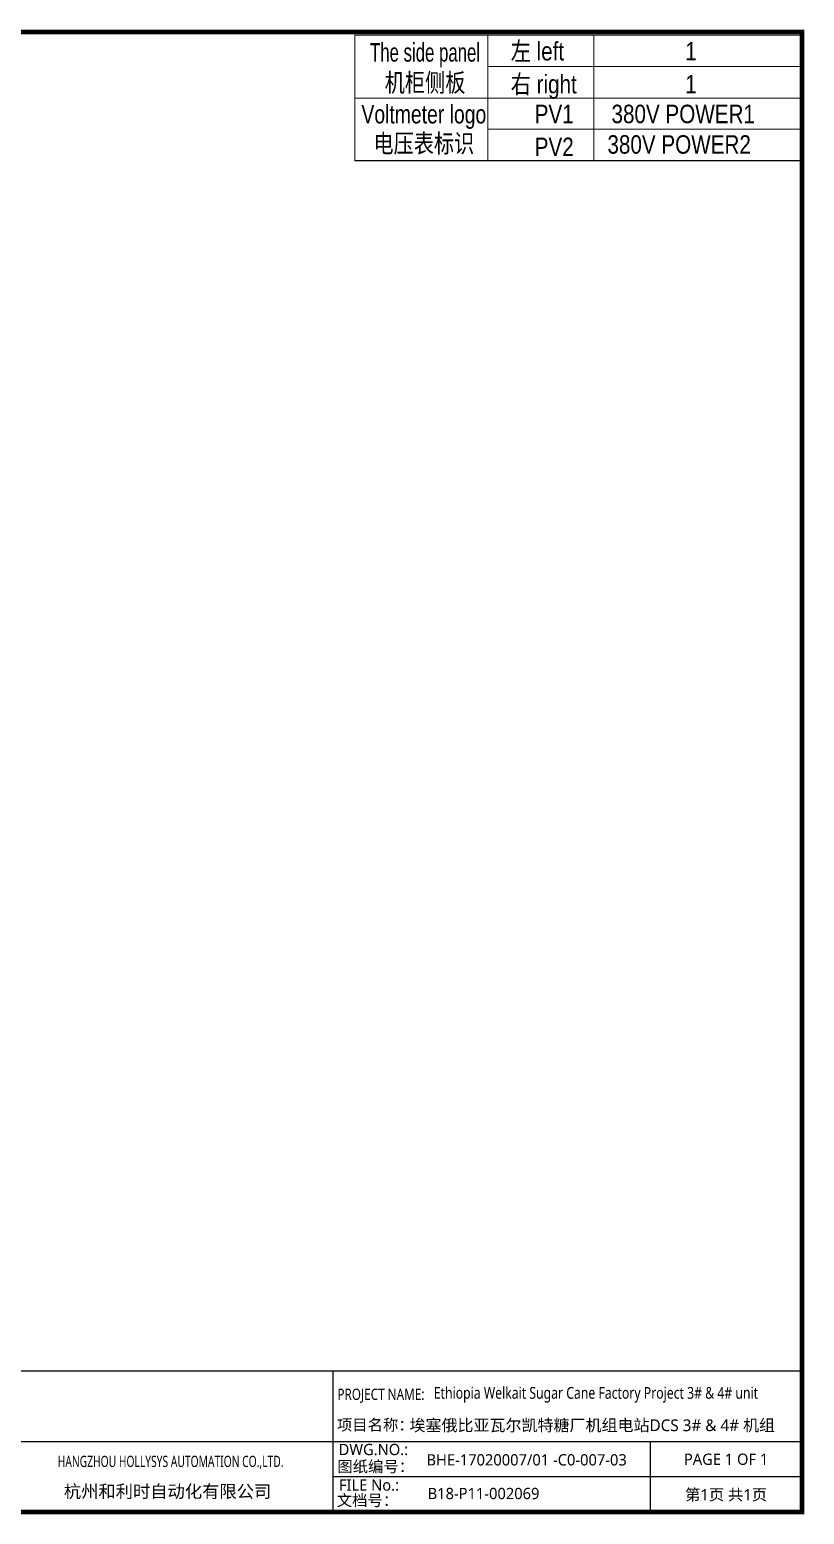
# Model space of a CAD drawing. Extents: x 81437 to 204847, y -54597 to -29444.
# Drawn here: x 88887 to 90538, y -41384 to -38223 of the extents above; entities that cross this region are included whole.
import ezdxf
from ezdxf.enums import TextEntityAlignment as Align
from ezdxf.lldxf.tags import DXFTag

# ---------------------------------------------------------------- set-up
doc = ezdxf.new("R2010")
doc.units = 0
doc.header["$LTSCALE"] = 100
doc.header["$MEASUREMENT"] = 0
doc.layers.add('t', color=1, linetype='Continuous')
doc.layers.add('细实线', color=7, linetype='Continuous', lineweight=20)
doc.styles.add('HZ', font='arial.ttf', dxfattribs={"width": 0.7})
doc.styles.get("Standard").update_dxf_attribs({"font": ''})
doc.styles.add('微软雅黑', font='')
doc.styles.get('Standard').set_extended_font_data('SimSun')
doc.styles.get('微软雅黑').set_extended_font_data('Microsoft YaHei')
tags = doc.linetypes.add('CENTER', pattern=[2, 1.25, -0.25, 0.25, -0.25]).pattern_tags.tags
tags[10:11] = [DXFTag(74, 4), DXFTag(75, 0), DXFTag(340, '0'), DXFTag(46, 1.0), DXFTag(50, 0.0), DXFTag(44, 0.0), DXFTag(45, 0.0)]
tags[8:9] = [DXFTag(74, 4), DXFTag(75, 0), DXFTag(340, '0'), DXFTag(46, 1.0), DXFTag(50, 0.0), DXFTag(44, 0.0), DXFTag(45, 0.0)]
tags[6:7] = [DXFTag(74, 4), DXFTag(75, 0), DXFTag(340, '0'), DXFTag(46, 1.0), DXFTag(50, 0.0), DXFTag(44, 0.0), DXFTag(45, 0.0)]
tags[4:5] = [DXFTag(74, 4), DXFTag(75, 0), DXFTag(340, '0'), DXFTag(46, 1.0), DXFTag(50, 0.0), DXFTag(44, 0.0), DXFTag(45, 0.0)]

# ---------------------------------------------------------------- blocks, each defined once
blk = doc.blocks.new('图框')
at = {"color": 7}
for p, q in [((3109.5, -2910.4), (3109.5, -3210.4)), ((2209.5, -3060.4), (3109.5, -3060.4)), ((3109.5, -3060.4), (4109.5, -3060.4)), ((3785.6, -3060.4), (3785.6, -3210.4)), ((4109.5, -3135.4), (3109.5, -3135.4))]:
    blk.add_line(p, q, dxfattribs=at)
at = {"color": 7, "const_width": 3}
blk.add_lwpolyline([(4109.5, -2910.4), (-6.2, -2910.4)], dxfattribs=at)
at = {"layer": 't', "color": 7, "const_width": 9.62}
blk.add_lwpolyline([(4109.5, -3210.4), (4109.5, -58.9), (-6.2, -58.9), (-6.2, -3210.4)], close=True, dxfattribs=at)
at = {"color": 7, "linetype": 'CENTER', "style": '微软雅黑'}
for s, height, p in [('项目名称：', 24, (3118.2, -3036.9)), ('图纸编号：', 24, (3119.1, -3125.5)), ('杭州和利时自动化有限公司', 27, (2536.4, -3180)), ('文档号：', 24, (3117.9, -3197.6))]:
    blk.add_text(s, height=height, dxfattribs=at).set_placement(p)
at = {"color": 7, "style": '微软雅黑', "flags": 8}
for tag, p, height in [('DWG.NAME:', (1375.5, -2969.2), 25), ('DWG.NO.:', (3122, -3089.3), 24), ('图纸编号', (3309.2, -3111.3), 24), ('FILENO.:', (3122.5, -3165), 24), ('文档号', (3311.6, -3183), 24)]:
    blk.add_attdef(tag, p, '', height=height, dxfattribs=at)
at = {"color": 7, "style": '微软雅黑', "width": 0.8, "flags": 8}
for tag, p, height in [('PROJECTNAME:', (3119.3, -2971.7), 24), ('PROJECT_NAME', (3324.7, -2969.2), 25)]:
    blk.add_attdef(tag, p, '', height=height, dxfattribs=at)
at = {"color": 7, "style": '微软雅黑', "flags": 8}
for tag, height, width, p in [('RENLIU', 24, 0.7, (692, -3009.2)), ('SHUFENWANG', 24, 0.7, (879.6, -3009.2)), ('FANGHOU', 24, 0.7, (1063.6, -3009.2)), ('DANDANLI', 24, 0.7, (1243.9, -3009.2)), ('#10STATIONONTROLCABINETCOVER', 30, 0.6, (1771.7, -3076)), ('HANGZHOUHOLLYSYSAUTOMATIONCO.,LTD.', 24, 0.7, (2763.9, -3104.6))]:
    blk.add_attdef(tag, text='', height=height, dxfattribs=dict(at, width=width)).set_placement(p, align=Align.MIDDLE)
for tag, p in [('图纸名称:', (1371.6, -3024.8)), ('项目名称', (3272.9, -3045.6))]:
    blk.add_attdef(tag, text='', height=25, dxfattribs=at).set_placement(p, align=Align.BOTTOM_LEFT)
at = {"color": 7, "flags": 8}
blk.add_attdef('A', text='', height=23, dxfattribs=at).set_placement((53.7, -3033.7), align=Align.MIDDLE)
at = {"color": 7, "style": '微软雅黑', "flags": 8}
for tag, height, p in [('设计时间', 23, (207.7, -3033.7)), ('刘仁', 23, (692, -3061.1)), ('王姝芬', 23, (879.6, -3061.1)), ('侯方', 23, (1063.6, -3061.1)), ('李丹丹', 23, (1243.9, -3061.1)), ('PAGEXOFX', 24, (3947.6, -3097.9)), ('REV.', 24, (53.2, -3121.9)), ('DATE', 24, (202.7, -3121.9)), ('DESCRIPTION', 24, (445.6, -3121.9)), ('PREPARED', 24, (692, -3121.9)), ('CHECKED', 24, (879.6, -3121.9)), ('SIGNED', 24, (1063.6, -3121.9)), ('APPROVED', 24, (1243.9, -3121.9)), ('图纸名称', 30, (1771.7, -3153.6)), ('第几页共几页', 24, (3947.6, -3172.9))]:
    blk.add_attdef(tag, text='', height=height, dxfattribs=at).set_placement(p, align=Align.MIDDLE)

msp = doc.modelspace()

# ---------------------------------------------------------------- linework, layer by layer
at = {"color": 0}
msp.add_line((90532.9, -38234.7), (89579.9, -38234.6), dxfattribs=at)
at = {"color": 7, "lineweight": 0}
for p, q in [((89863.5, -38300.9), (90532.9, -38300.8)), ((89579.8, -38368.2), (90532.7, -38368.2)), ((89863.3, -38434.4), (90532.7, -38434.4))]:
    msp.add_line(p, q, dxfattribs=at)
at = {"color": 7}
msp.add_line((90532.7, -38501.8), (89579.8, -38501.8), dxfattribs=at)
at = {"color": 7, "lineweight": 0}
for points in [[(89579.9, -38234.6), (89579.8, -38501.8)], [(89863.5, -38234.7), (89863.4, -38501.8)]]:
    msp.add_lwpolyline(points, dxfattribs=at)
at = {"layer": '细实线'}
msp.add_line((90089.2, -38234.7), (90089.2, -38501.8), dxfattribs=at)

# ---------------------------------------------------------------- block references
at = {"color": 1}
ref = msp.add_blockref('图框', (86423.4, -38168.5), dxfattribs=at)
ref.add_attrib('PROJECTNAME:', 'PROJECT NAME:', (89542.7, -41140.2), dxfattribs={"color": 7, "height": 24, "style": '微软雅黑', "width": 0.8})
ref.add_attrib('FILENO.:', 'FILE No.:', (89545.9, -41333.5), dxfattribs={"color": 7, "height": 24, "style": '微软雅黑'})
ref.add_attrib('DWG.NO.:', 'DWG.NO.:', (89545.4, -41257.8), dxfattribs={"color": 7, "height": 24, "style": '微软雅黑'})
ref.add_attrib('PAGEXOFX', 'PAGE 1 OF 1', dxfattribs={"color": 7, "height": 24, "style": '微软雅黑', "flags": 8}).set_placement((90371, -41266.5), align=Align.MIDDLE)
ref.add_attrib('PROJECT_NAME', 'Ethiopia Welkait Sugar Cane Factory Project 3# & 4# unit', (89748.1, -41137.7), dxfattribs={"color": 7, "height": 25, "style": '微软雅黑', "width": 0.8})
ref.add_attrib('项目名称', '埃塞俄比亚瓦尔凯特糖厂机组电站DCS 3# & 4# 机组', dxfattribs={"color": 7, "height": 25, "style": '微软雅黑'}).set_placement((89696.3, -41214.2), align=Align.BOTTOM_LEFT)
ref.add_attrib('HANGZHOUHOLLYSYSAUTOMATIONCO.,LTD.', 'HANGZHOU HOLLYSYS AUTOMATION CO.,LTD.', dxfattribs={"color": 7, "height": 24, "style": '微软雅黑', "width": 0.7}).set_placement((89187.3, -41273.1), align=Align.MIDDLE)
ref.add_attrib('文档号', 'B18-P11-002069', (89735, -41351.5), dxfattribs={"color": 7, "height": 24, "style": '微软雅黑', "flags": 8})
ref.add_attrib('图纸编号', 'BHE-17020007/01 -C0-007-03', (89732.6, -41279.8), dxfattribs={"color": 7, "height": 24, "style": '微软雅黑', "flags": 8})
ref.add_attrib('第几页共几页', '第1页 共1页', dxfattribs={"color": 7, "height": 24, "style": '微软雅黑', "flags": 8}).set_placement((90371, -41341.5), align=Align.MIDDLE)

# ---------------------------------------------------------------- texts
at = {"color": 7, "lineweight": 0, "style": 'HZ'}
for s, height, width, p in [('The side panel', 39.375, 0.65, (89729.5, -38275.8)), ('机柜侧板', 39.38, 0.8, (89729.5, -38334.5)), ('Voltmeter logo', 39.375, 0.75, (89726.9, -38407.4)), ('电压表标识', 39.38, 0.8, (89726.9, -38464))]:
    msp.add_text(s, height=height, dxfattribs=dict(at, width=width)).set_placement(p, align=Align.MIDDLE)
at = {"color": 7, "lineweight": 0, "style": 'HZ', "width": 0.8}
for s, height, p in [('左 left', 39.38, (89912, -38288.1)), ('1', 39.4, (90283.9, -38288.1)), ('右 right', 39.38, (89912, -38358.2)), ('1', 39.4, (90283.9, -38358.2)), ('PV1', 39.38, (89963.1, -38421.7)), ('380V POWER1', 39.375, (90126.8, -38421.7)), ('PV2', 39.38, (89963.1, -38491.7)), ('380V POWER2', 39.375, (90118.1, -38486.6))]:
    msp.add_text(s, height=height, dxfattribs=at).set_placement(p)

doc.saveas('drawing.dxf')
